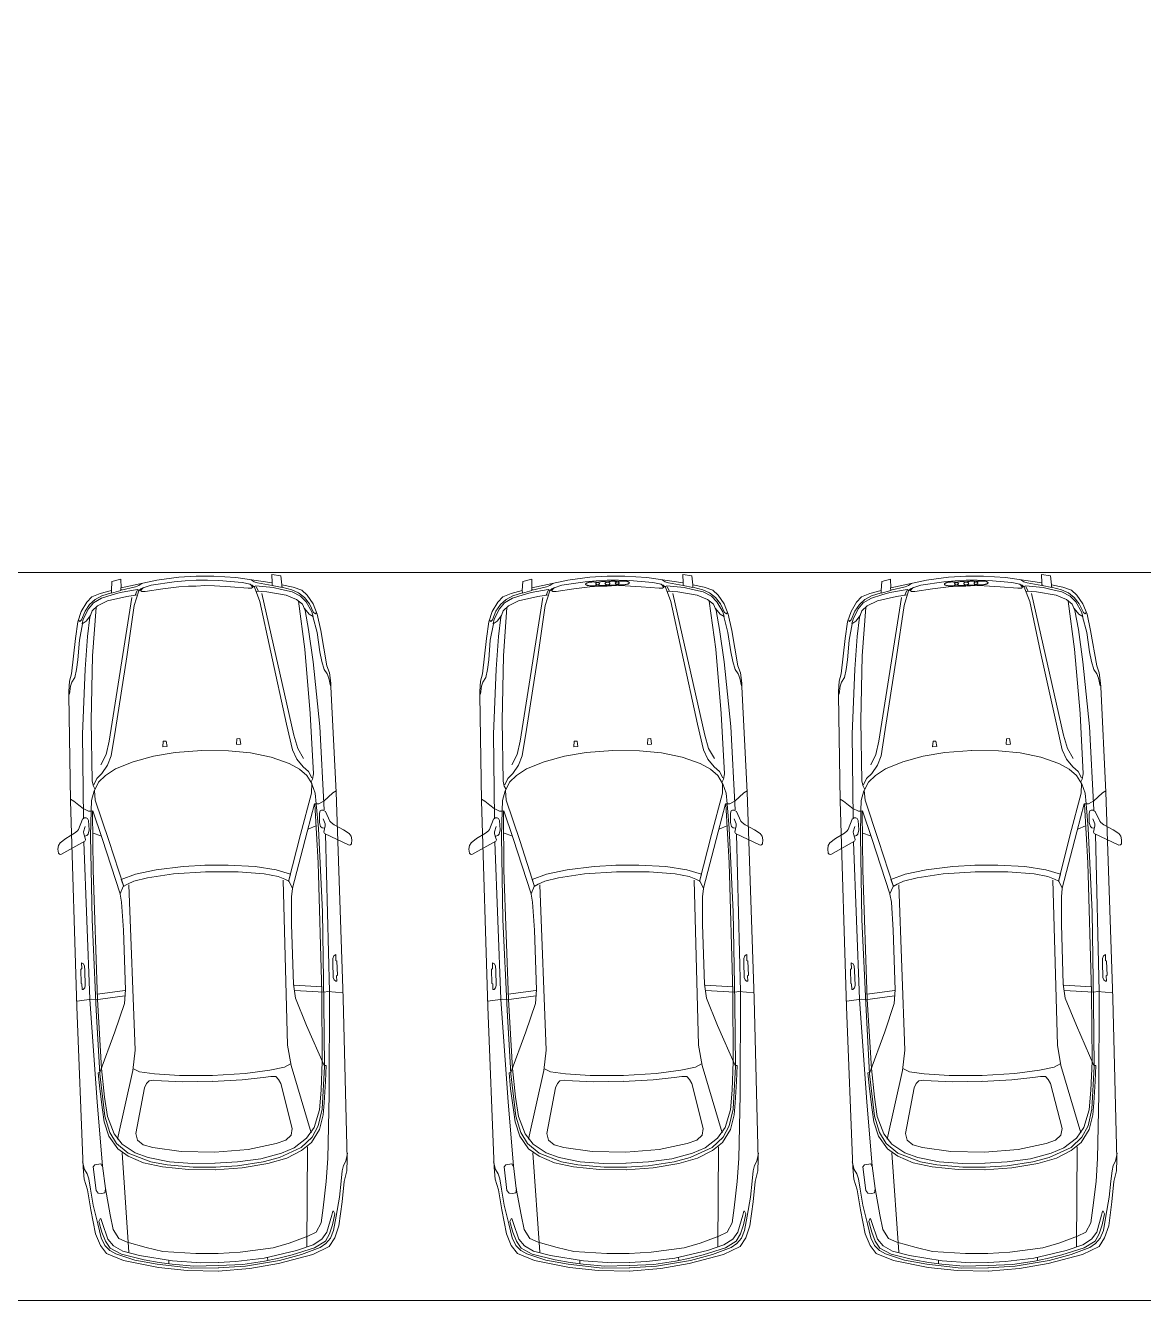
# Model space of a CAD drawing. Header units: metres. Extents: x 0 to 8495, y 0 to 3455.
# Drawn here: x 8274.35 to 8279.72, y 221.55 to 227.68 of the extents above; entities that cross this region are included whole.
import ezdxf

# ---------------------------------------------------------------- set-up
doc = ezdxf.new("R2010")
doc.units = ezdxf.units.M
doc.header["$MEASUREMENT"] = 0
doc.layers.get('0').update_dxf_attribs({"lineweight": 18})
doc.layers.add('furniture', color=30, linetype='Continuous', lineweight=20)

msp = doc.modelspace()

# ---------------------------------------------------------------- linework, layer by layer
at = {"color": 251, "lineweight": 0}
msp.add_line((8263.9055, 225.0513), (8325.3624, 225.0513), dxfattribs=at)
at = {"color": 251}
for p, q in [((8275.4572, 224.9828), (8275.4676, 224.9615)), ((8277.4327, 224.9828), (8277.4431, 224.9615)), ((8279.1573, 224.9828), (8279.1677, 224.9615)), ((8274.8845, 224.9644), (8274.8755, 224.9425)), ((8276.86, 224.9644), (8276.851, 224.9425)), ((8278.5845, 224.9644), (8278.5755, 224.9425)), ((8275.7433, 223.8333), (8275.7072, 223.8172)), ((8277.7188, 223.8333), (8277.6827, 223.8172)), ((8279.4434, 223.8333), (8279.4073, 223.8172)), ((8274.6728, 223.7988), (8274.7099, 223.7852)), ((8276.6483, 223.7988), (8276.6854, 223.7852)), ((8278.3729, 223.7988), (8278.4099, 223.7852)), ((8274.8253, 223.0409), (8274.6934, 223.0244)), ((8275.6399, 223.0671), (8275.7725, 223.0591)), ((8276.8008, 223.0409), (8276.6689, 223.0244)), ((8277.6153, 223.0671), (8277.748, 223.0591)), ((8278.5253, 223.0409), (8278.3935, 223.0244)), ((8279.3399, 223.0671), (8279.4725, 223.0591)), ((8275.7031, 222.29), (8275.7003, 221.8111)), ((8277.6786, 222.29), (8277.6758, 221.8111)), ((8279.4032, 222.29), (8279.4004, 221.8111)), ((8274.812, 222.2613), (8274.8456, 221.7836)), ((8276.7875, 222.2613), (8276.8211, 221.7836)), ((8278.5121, 222.2613), (8278.5456, 221.7836)), ((8275.0369, 221.7443), (8275.0374, 221.7281)), ((8275.5119, 221.7595), (8275.5124, 221.7434)), ((8277.0124, 221.7443), (8277.0129, 221.7281)), ((8277.4874, 221.7595), (8277.4879, 221.7434)), ((8278.737, 221.7443), (8278.7375, 221.7281)), ((8279.212, 221.7595), (8279.2125, 221.7434))]:
    msp.add_line(p, q, dxfattribs=at)
for points in [[(8275.1692, 225.034), (8275.0851, 225.0285), (8274.9799, 225.0149), (8274.8073, 224.9775), (8274.806, 225.0185), (8274.7637, 225.0086), (8274.7608, 224.9649), (8274.7075, 224.9504), (8274.667, 224.9337), (8274.6431, 224.909), (8274.6163, 224.8646), (8274.6, 224.8146), (8274.5881, 224.7339), (8274.5696, 224.5639), (8274.5597, 224.5286), (8274.5562, 224.4789), (8274.5567, 224.4619), (8274.5645, 223.9534), (8274.595, 222.9625), (8274.6252, 222.1906), (8274.6305, 222.1342), (8274.6463, 222.0833), (8274.6618, 221.9865), (8274.6849, 221.8722), (8274.708, 221.8163), (8274.7375, 221.7766), (8274.8199, 221.7439), (8274.9873, 221.7107), (8275.1257, 221.6957), (8275.2779, 221.6918)], [(8275.1686, 225.034), (8275.2529, 225.0339), (8275.3588, 225.0271), (8275.5334, 225.0009), (8275.532, 225.0418), (8275.575, 225.0347), (8275.5806, 224.9913), (8275.6348, 224.9802), (8275.6762, 224.9662), (8275.7017, 224.9431), (8275.7312, 224.9005), (8275.7507, 224.8515), (8275.7678, 224.7718), (8275.7971, 224.6034), (8275.8093, 224.5688), (8275.8161, 224.5194), (8275.8166, 224.5024), (8275.8415, 223.9945), (8275.8747, 223.0036), (8275.8941, 222.2314), (8275.8924, 222.1747), (8275.8799, 222.123), (8275.8707, 222.0254), (8275.855, 221.9098), (8275.8356, 221.8526), (8275.8086, 221.811), (8275.7285, 221.7731), (8275.5636, 221.7293), (8275.4264, 221.7054), (8275.2748, 221.6917)], [(8277.1447, 225.034), (8277.0606, 225.0285), (8276.9554, 225.0149), (8276.7828, 224.9775), (8276.7815, 225.0185), (8276.7392, 225.0086), (8276.7363, 224.9649), (8276.683, 224.9504), (8276.6425, 224.9337), (8276.6186, 224.909), (8276.5918, 224.8646), (8276.5755, 224.8146), (8276.5636, 224.7339), (8276.5451, 224.5639), (8276.5352, 224.5286), (8276.5316, 224.4789), (8276.5322, 224.4619), (8276.54, 223.9534), (8276.5705, 222.9625), (8276.6007, 222.1906), (8276.606, 222.1342), (8276.6218, 222.0833), (8276.6373, 221.9865), (8276.6604, 221.8722), (8276.6834, 221.8163), (8276.713, 221.7766), (8276.7954, 221.7439), (8276.9628, 221.7107), (8277.1012, 221.6957), (8277.2534, 221.6918)], [(8277.1441, 225.034), (8277.2284, 225.0339), (8277.3343, 225.0271), (8277.5089, 225.0009), (8277.5075, 225.0418), (8277.5504, 225.0347), (8277.5561, 224.9913), (8277.6103, 224.9802), (8277.6517, 224.9662), (8277.6772, 224.9431), (8277.7067, 224.9005), (8277.7262, 224.8515), (8277.7433, 224.7718), (8277.7726, 224.6034), (8277.7848, 224.5688), (8277.7915, 224.5194), (8277.7921, 224.5024), (8277.817, 223.9945), (8277.8502, 223.0036), (8277.8696, 222.2314), (8277.8679, 222.1747), (8277.8554, 222.123), (8277.8462, 222.0254), (8277.8305, 221.9098), (8277.8111, 221.8526), (8277.7841, 221.811), (8277.704, 221.7731), (8277.5391, 221.7293), (8277.4019, 221.7054), (8277.2503, 221.6917)], [(8278.8693, 225.034), (8278.7852, 225.0285), (8278.6799, 225.0149), (8278.5074, 224.9775), (8278.5061, 225.0185), (8278.4637, 225.0086), (8278.4609, 224.9649), (8278.4075, 224.9504), (8278.3671, 224.9337), (8278.3431, 224.909), (8278.3164, 224.8646), (8278.3001, 224.8146), (8278.2882, 224.7339), (8278.2697, 224.5639), (8278.2597, 224.5286), (8278.2562, 224.4789), (8278.2568, 224.4619), (8278.2646, 223.9534), (8278.2951, 222.9625), (8278.3252, 222.1906), (8278.3306, 222.1342), (8278.3464, 222.0833), (8278.3619, 221.9865), (8278.385, 221.8722), (8278.408, 221.8163), (8278.4376, 221.7766), (8278.52, 221.7439), (8278.6873, 221.7107), (8278.8258, 221.6957), (8278.978, 221.6918)], [(8278.8687, 225.034), (8278.953, 225.0339), (8279.0588, 225.0271), (8279.2334, 225.0009), (8279.2321, 225.0418), (8279.275, 225.0347), (8279.2807, 224.9913), (8279.3348, 224.9802), (8279.3763, 224.9662), (8279.4018, 224.9431), (8279.4313, 224.9005), (8279.4508, 224.8515), (8279.4679, 224.7718), (8279.4972, 224.6034), (8279.5094, 224.5688), (8279.5161, 224.5194), (8279.5167, 224.5024), (8279.5415, 223.9945), (8279.5747, 223.0036), (8279.5942, 222.2314), (8279.5925, 222.1747), (8279.58, 222.123), (8279.5708, 222.0254), (8279.555, 221.9098), (8279.5356, 221.8526), (8279.5087, 221.811), (8279.4285, 221.7731), (8279.2637, 221.7293), (8279.1265, 221.7054), (8278.9748, 221.6917)], [(8274.6051, 224.8212), (8274.609, 224.8161), (8274.617, 224.8238), (8274.6342, 224.8661), (8274.6563, 224.8982), (8274.6831, 224.9221), (8274.7146, 224.9388), (8274.7618, 224.9538), (8274.7607, 224.9649), (8274.7611, 224.9522), (8274.8069, 224.9656), (8274.8065, 224.9776), (8274.8077, 224.9657), (8274.8772, 224.9821), (8274.8926, 224.9885), (8274.9072, 224.9987)], [(8274.8934, 224.9654), (8274.8858, 224.9697), (8274.8028, 224.9551), (8274.7644, 224.9441), (8274.7142, 224.9284), (8274.6747, 224.9055), (8274.6503, 224.8771), (8274.6258, 224.8271), (8274.6206, 224.8038), (8274.6395, 224.8171), (8274.6602, 224.8454)], [(8274.9161, 224.9788), (8274.9028, 224.9732), (8274.8927, 224.9632), (8274.8711, 224.8924), (8274.8351, 224.6459), (8274.781, 224.2964), (8274.7605, 224.1702), (8274.743, 224.1253), (8274.7156, 224.0853), (8274.691, 224.0615), (8274.6764, 224.0307)], [(8275.1691, 225.0138), (8275.1162, 225.0106), (8275.0627, 225.0059), (8274.9515, 224.9897), (8274.9131, 224.978), (8274.9009, 224.9642), (8274.907, 224.9592), (8274.9234, 224.9597), (8275.0087, 224.9721), (8275.0851, 224.982), (8275.132, 224.9858), (8275.1685, 224.9862)], [(8275.1701, 225.0139), (8275.223, 225.0141), (8275.2767, 225.0128), (8275.3888, 225.0037), (8275.4278, 224.9946), (8275.4409, 224.9815), (8275.4351, 224.9761), (8275.4187, 224.9756), (8275.3328, 224.9825), (8275.2559, 224.9875), (8275.2089, 224.9883), (8275.1724, 224.9863)], [(8275.4248, 224.9952), (8275.4384, 224.9904), (8275.4491, 224.9811), (8275.4752, 224.9118), (8275.527, 224.6682), (8275.6034, 224.3228), (8275.632, 224.1982), (8275.6523, 224.1546), (8275.6822, 224.1164), (8275.7083, 224.0942), (8275.7249, 224.0644)], [(8275.7452, 224.8579), (8275.7417, 224.8525), (8275.7332, 224.8597), (8275.7133, 224.9008), (8275.6892, 224.9314), (8275.6609, 224.9536), (8275.6284, 224.9682), (8275.5803, 224.9801), (8275.5807, 224.9913), (8275.5811, 224.9786), (8275.5345, 224.989), (8275.5342, 225.001), (8275.5338, 224.989), (8275.4634, 225.0009), (8275.4475, 225.0064), (8275.4323, 225.0156)], [(8275.4483, 224.9833), (8275.4556, 224.988), (8275.5394, 224.9787), (8275.5784, 224.9703), (8275.6295, 224.9578), (8275.6704, 224.9375), (8275.6966, 224.9107), (8275.7242, 224.8624), (8275.7309, 224.8395), (8275.7111, 224.8515), (8275.6886, 224.8784)], [(8276.5806, 224.8212), (8276.5845, 224.8161), (8276.5925, 224.8238), (8276.6097, 224.8661), (8276.6318, 224.8982), (8276.6586, 224.9221), (8276.6901, 224.9388), (8276.7373, 224.9538), (8276.7362, 224.9649), (8276.7366, 224.9522), (8276.7824, 224.9656), (8276.782, 224.9776), (8276.7832, 224.9657), (8276.8527, 224.9821), (8276.8681, 224.9885), (8276.8827, 224.9987)], [(8276.8689, 224.9654), (8276.8613, 224.9697), (8276.7783, 224.9551), (8276.7399, 224.9441), (8276.6897, 224.9284), (8276.6502, 224.9055), (8276.6258, 224.8771), (8276.6013, 224.8271), (8276.5961, 224.8038), (8276.615, 224.8171), (8276.6357, 224.8454)], [(8276.8915, 224.9788), (8276.8783, 224.9732), (8276.8682, 224.9632), (8276.8466, 224.8924), (8276.8106, 224.6459), (8276.7565, 224.2964), (8276.736, 224.1702), (8276.7185, 224.1253), (8276.6911, 224.0853), (8276.6665, 224.0615), (8276.6519, 224.0307)], [(8277.1446, 225.0138), (8277.0917, 225.0106), (8277.0382, 225.0059), (8276.927, 224.9897), (8276.8886, 224.978), (8276.8764, 224.9642), (8276.8825, 224.9592), (8276.8989, 224.9597), (8276.9842, 224.9721), (8277.0606, 224.982), (8277.1075, 224.9858), (8277.144, 224.9862)], [(8277.1455, 225.0139), (8277.1985, 225.0141), (8277.2522, 225.0128), (8277.3642, 225.0037), (8277.4033, 224.9946), (8277.4164, 224.9815), (8277.4106, 224.9761), (8277.3942, 224.9756), (8277.3083, 224.9825), (8277.2314, 224.9875), (8277.1844, 224.9883), (8277.1479, 224.9863)], [(8277.4003, 224.9952), (8277.4139, 224.9904), (8277.4246, 224.9811), (8277.4507, 224.9118), (8277.5025, 224.6682), (8277.5789, 224.3228), (8277.6075, 224.1982), (8277.6278, 224.1546), (8277.6577, 224.1164), (8277.6838, 224.0942), (8277.7003, 224.0644)], [(8277.7207, 224.8579), (8277.7171, 224.8525), (8277.7087, 224.8597), (8277.6888, 224.9008), (8277.6647, 224.9314), (8277.6364, 224.9536), (8277.6039, 224.9682), (8277.5558, 224.9801), (8277.5562, 224.9913), (8277.5566, 224.9786), (8277.51, 224.989), (8277.5097, 225.001), (8277.5093, 224.989), (8277.4389, 225.0009), (8277.423, 225.0064), (8277.4078, 225.0156)], [(8277.4238, 224.9833), (8277.4311, 224.988), (8277.5148, 224.9787), (8277.5539, 224.9703), (8277.605, 224.9578), (8277.6459, 224.9375), (8277.6721, 224.9107), (8277.6997, 224.8624), (8277.7064, 224.8395), (8277.6866, 224.8515), (8277.6641, 224.8784)], [(8278.3052, 224.8212), (8278.3091, 224.8161), (8278.317, 224.8238), (8278.3343, 224.8661), (8278.3564, 224.8982), (8278.3832, 224.9221), (8278.4147, 224.9388), (8278.4619, 224.9538), (8278.4608, 224.9649), (8278.4612, 224.9522), (8278.507, 224.9656), (8278.5066, 224.9776), (8278.5077, 224.9657), (8278.5773, 224.9821), (8278.5927, 224.9885), (8278.6073, 224.9987)], [(8278.5934, 224.9654), (8278.5859, 224.9697), (8278.5028, 224.9551), (8278.4644, 224.9441), (8278.4143, 224.9284), (8278.3748, 224.9055), (8278.3503, 224.8771), (8278.3259, 224.8271), (8278.3206, 224.8038), (8278.3396, 224.8171), (8278.3603, 224.8454)], [(8278.6161, 224.9788), (8278.6029, 224.9732), (8278.5928, 224.9632), (8278.5712, 224.8924), (8278.5351, 224.6459), (8278.4811, 224.2964), (8278.4605, 224.1702), (8278.4431, 224.1253), (8278.4157, 224.0853), (8278.391, 224.0615), (8278.3765, 224.0307)], [(8278.8691, 225.0138), (8278.8163, 225.0106), (8278.7628, 225.0059), (8278.6515, 224.9897), (8278.6132, 224.978), (8278.6009, 224.9642), (8278.6071, 224.9592), (8278.6234, 224.9597), (8278.7087, 224.9721), (8278.7852, 224.982), (8278.832, 224.9858), (8278.8685, 224.9862)], [(8278.8701, 225.0139), (8278.923, 225.0141), (8278.9767, 225.0128), (8279.0888, 225.0037), (8279.1279, 224.9946), (8279.141, 224.9815), (8279.1352, 224.9761), (8279.1188, 224.9756), (8279.0328, 224.9825), (8278.9559, 224.9875), (8278.9089, 224.9883), (8278.8725, 224.9863)], [(8279.1249, 224.9952), (8279.1384, 224.9904), (8279.1492, 224.9811), (8279.1752, 224.9118), (8279.227, 224.6682), (8279.3035, 224.3228), (8279.3321, 224.1982), (8279.3523, 224.1546), (8279.3823, 224.1164), (8279.4084, 224.0942), (8279.4249, 224.0644)], [(8279.4453, 224.8579), (8279.4417, 224.8525), (8279.4333, 224.8597), (8279.4133, 224.9008), (8279.3892, 224.9314), (8279.361, 224.9536), (8279.3284, 224.9682), (8279.2804, 224.9801), (8279.2807, 224.9913), (8279.2812, 224.9786), (8279.2346, 224.989), (8279.2342, 225.001), (8279.2339, 224.989), (8279.1634, 225.0009), (8279.1476, 225.0064), (8279.1324, 225.0156)], [(8279.1483, 224.9833), (8279.1556, 224.988), (8279.2394, 224.9787), (8279.2784, 224.9703), (8279.3295, 224.9578), (8279.3704, 224.9375), (8279.3966, 224.9107), (8279.4243, 224.8624), (8279.431, 224.8395), (8279.4112, 224.8515), (8279.3887, 224.8784)], [(8274.6273, 223.8725), (8274.6226, 224.2741), (8274.6349, 224.5865), (8274.6462, 224.7438), (8274.6575, 224.836), (8274.6685, 224.8665), (8274.6946, 224.8904), (8274.743, 224.9151), (8274.8354, 224.936), (8274.8859, 224.9436)], [(8274.711, 224.1262), (8274.7357, 224.1762), (8274.75, 224.2406), (8274.8595, 224.9307)], [(8275.784, 223.9097), (8275.763, 224.3107), (8275.7305, 224.6217), (8275.7092, 224.778), (8275.692, 224.8692), (8275.679, 224.899), (8275.6515, 224.9212), (8275.6016, 224.9427), (8275.508, 224.9576), (8275.4572, 224.9619)], [(8275.6841, 224.1574), (8275.6564, 224.2058), (8275.6379, 224.2692), (8275.4843, 224.9508)], [(8275.6596, 224.9135), (8275.6912, 224.6827), (8275.7172, 224.3739), (8275.7319, 224.0828), (8275.7275, 224.0583), (8275.7214, 224.0444)], [(8276.6028, 223.8725), (8276.598, 224.2741), (8276.6104, 224.5865), (8276.6217, 224.7438), (8276.633, 224.836), (8276.644, 224.8665), (8276.6701, 224.8904), (8276.7185, 224.9151), (8276.8109, 224.936), (8276.8614, 224.9436)], [(8276.6865, 224.1262), (8276.7112, 224.1762), (8276.7255, 224.2406), (8276.835, 224.9307)], [(8277.7595, 223.9097), (8277.7384, 224.3107), (8277.706, 224.6217), (8277.6847, 224.778), (8277.6675, 224.8692), (8277.6545, 224.899), (8277.627, 224.9212), (8277.5771, 224.9427), (8277.4835, 224.9576), (8277.4327, 224.9619)], [(8277.6596, 224.1574), (8277.6319, 224.2058), (8277.6134, 224.2692), (8277.4598, 224.9508)], [(8277.6351, 224.9135), (8277.6667, 224.6827), (8277.6927, 224.3739), (8277.7074, 224.0828), (8277.703, 224.0583), (8277.6968, 224.0444)], [(8278.3274, 223.8725), (8278.3226, 224.2741), (8278.335, 224.5865), (8278.3462, 224.7438), (8278.3576, 224.836), (8278.3686, 224.8665), (8278.3946, 224.8904), (8278.443, 224.9151), (8278.5355, 224.936), (8278.5859, 224.9436)], [(8278.4111, 224.1262), (8278.4357, 224.1762), (8278.4501, 224.2406), (8278.5596, 224.9307)], [(8279.4841, 223.9097), (8279.463, 224.3107), (8279.4306, 224.6217), (8279.4093, 224.778), (8279.3921, 224.8692), (8279.3791, 224.899), (8279.3516, 224.9212), (8279.3017, 224.9427), (8279.2081, 224.9576), (8279.1572, 224.9619)], [(8279.3842, 224.1574), (8279.3564, 224.2058), (8279.338, 224.2692), (8279.1843, 224.9508)], [(8279.3597, 224.9135), (8279.3912, 224.6827), (8279.4172, 224.3739), (8279.432, 224.0828), (8279.4275, 224.0583), (8279.4214, 224.0444)], [(8274.687, 224.8823), (8274.6703, 224.6499), (8274.6642, 224.34), (8274.6682, 224.0486), (8274.6742, 224.0245), (8274.6812, 224.0109)], [(8276.6624, 224.8823), (8276.6458, 224.6499), (8276.6397, 224.34), (8276.6436, 224.0486), (8276.6497, 224.0245), (8276.6567, 224.0109)], [(8278.387, 224.8823), (8278.3704, 224.6499), (8278.3643, 224.34), (8278.3682, 224.0486), (8278.3742, 224.0245), (8278.3812, 224.0109)], [(8274.6219, 224.8043), (8274.607, 224.7267), (8274.5999, 224.6319), (8274.5935, 224.585), (8274.5846, 224.547), (8274.5707, 224.524), (8274.564, 224.5041), (8274.559, 224.4668)], [(8275.7295, 224.8399), (8275.7494, 224.7634), (8275.7626, 224.6693), (8275.772, 224.6229), (8275.7833, 224.5855), (8275.7986, 224.5635), (8275.8066, 224.544), (8275.814, 224.5071)], [(8276.5974, 224.8043), (8276.5824, 224.7267), (8276.5754, 224.6319), (8276.569, 224.585), (8276.5601, 224.547), (8276.5462, 224.524), (8276.5395, 224.5041), (8276.5345, 224.4668)], [(8277.705, 224.8399), (8277.7249, 224.7634), (8277.7381, 224.6693), (8277.7475, 224.6229), (8277.7588, 224.5855), (8277.7741, 224.5635), (8277.7821, 224.544), (8277.7895, 224.5071)], [(8278.322, 224.8043), (8278.307, 224.7267), (8278.2999, 224.6319), (8278.2936, 224.585), (8278.2847, 224.547), (8278.2708, 224.524), (8278.2641, 224.5041), (8278.2591, 224.4668)], [(8279.4296, 224.8399), (8279.4495, 224.7634), (8279.4627, 224.6693), (8279.472, 224.6229), (8279.4834, 224.5855), (8279.4987, 224.5635), (8279.5066, 224.544), (8279.514, 224.5071)], [(8275.0284, 224.2146), (8275.0245, 224.2407), (8275.0105, 224.2408), (8275.0077, 224.2133), (8275.0278, 224.214)], [(8275.3618, 224.2253), (8275.364, 224.2516), (8275.3779, 224.2527), (8275.3825, 224.2254), (8275.3624, 224.2247)], [(8277.0039, 224.2146), (8277, 224.2407), (8276.986, 224.2408), (8276.9832, 224.2133), (8277.0033, 224.214)], [(8277.3373, 224.2253), (8277.3395, 224.2516), (8277.3534, 224.2527), (8277.358, 224.2254), (8277.3379, 224.2247)], [(8278.7285, 224.2146), (8278.7246, 224.2407), (8278.7106, 224.2408), (8278.7078, 224.2133), (8278.7279, 224.214)], [(8279.0618, 224.2253), (8279.064, 224.2516), (8279.078, 224.2527), (8279.0825, 224.2254), (8279.0625, 224.2247)], [(8275.1965, 224.195), (8275.0677, 224.1854), (8274.9635, 224.1686), (8274.8651, 224.1417), (8274.7815, 224.1067), (8274.7332, 224.0753), (8274.6995, 224.0431), (8274.6792, 224.003), (8274.6837, 223.9566), (8274.7484, 223.7622), (8274.82, 223.541), (8274.8083, 223.5755), (8274.8769, 223.6009), (8274.9768, 223.6218), (8275.1058, 223.6379), (8275.2164, 223.644)], [(8275.1952, 224.195), (8275.3244, 224.1937), (8275.4295, 224.1836), (8275.5294, 224.1631), (8275.6151, 224.1335), (8275.6653, 224.1053), (8275.701, 224.0753), (8275.7238, 224.0366), (8275.7223, 223.99), (8275.6702, 223.7918), (8275.613, 223.5665), (8275.6224, 223.6016), (8275.5523, 223.6226), (8275.4513, 223.6371), (8275.3216, 223.6448), (8275.2108, 223.6438)], [(8277.172, 224.195), (8277.0432, 224.1854), (8276.939, 224.1686), (8276.8406, 224.1417), (8276.757, 224.1067), (8276.7087, 224.0753), (8276.675, 224.0431), (8276.6547, 224.003), (8276.6592, 223.9566), (8276.7239, 223.7622), (8276.7955, 223.541), (8276.7838, 223.5755), (8276.8524, 223.6009), (8276.9523, 223.6218), (8277.0813, 223.6379), (8277.1919, 223.644)], [(8277.1707, 224.195), (8277.2999, 224.1937), (8277.405, 224.1836), (8277.5049, 224.1631), (8277.5905, 224.1335), (8277.6408, 224.1053), (8277.6765, 224.0753), (8277.6993, 224.0366), (8277.6978, 223.99), (8277.6457, 223.7918), (8277.5885, 223.5665), (8277.5979, 223.6016), (8277.5278, 223.6226), (8277.4268, 223.6371), (8277.297, 223.6448), (8277.1863, 223.6438)], [(8278.8966, 224.195), (8278.7678, 224.1854), (8278.6635, 224.1686), (8278.5651, 224.1417), (8278.4816, 224.1067), (8278.4333, 224.0753), (8278.3996, 224.0431), (8278.3793, 224.003), (8278.3837, 223.9566), (8278.4485, 223.7622), (8278.52, 223.541), (8278.5084, 223.5755), (8278.577, 223.6009), (8278.6769, 223.6218), (8278.8059, 223.6379), (8278.9164, 223.644)], [(8278.8953, 224.195), (8279.0245, 224.1937), (8279.1296, 224.1836), (8279.2295, 224.1631), (8279.3151, 224.1335), (8279.3654, 224.1053), (8279.401, 224.0753), (8279.4239, 224.0366), (8279.4224, 223.99), (8279.3703, 223.7918), (8279.3131, 223.5665), (8279.3225, 223.6016), (8279.2524, 223.6226), (8279.1514, 223.6371), (8279.0216, 223.6448), (8278.9109, 223.6438)], [(8274.678, 224.0019), (8274.665, 223.9556), (8274.6632, 223.9051), (8274.6612, 223.785), (8274.6678, 223.3836), (8274.6884, 222.9465), (8274.705, 222.6417), (8274.7298, 222.4379), (8274.7532, 222.3596), (8274.7859, 222.3064), (8274.8416, 222.2602), (8274.9499, 222.2184), (8275.0283, 222.2029), (8275.1539, 222.1919), (8275.2626, 222.1924)], [(8275.2135, 223.6124), (8275.3703, 223.6123), (8275.4959, 223.6018), (8275.5628, 223.5895), (8275.5947, 223.5777), (8275.6146, 223.5673), (8275.6319, 223.5329), (8275.7016, 223.8045), (8275.7375, 223.9391), (8275.7461, 223.9393), (8275.7577, 223.9391), (8275.7834, 223.9539), (8275.8025, 223.9707), (8275.8256, 223.9918), (8275.8415, 224.0021)], [(8275.7251, 224.0355), (8275.741, 223.9902), (8275.7461, 223.9399), (8275.7558, 223.8202), (8275.775, 223.4192), (8275.7825, 222.9817), (8275.7855, 222.6764), (8275.7738, 222.4714), (8275.7555, 222.3918), (8275.7263, 222.3367), (8275.6737, 222.287), (8275.5683, 222.2383), (8275.491, 222.2178), (8275.3664, 222.1988), (8275.2579, 222.1923)], [(8276.6535, 224.0019), (8276.6405, 223.9556), (8276.6387, 223.9051), (8276.6367, 223.785), (8276.6433, 223.3836), (8276.6639, 222.9465), (8276.6805, 222.6417), (8276.7053, 222.4379), (8276.7287, 222.3596), (8276.7614, 222.3064), (8276.8171, 222.2602), (8276.9254, 222.2184), (8277.0038, 222.2029), (8277.1294, 222.1919), (8277.2381, 222.1924)], [(8277.189, 223.6124), (8277.3458, 223.6123), (8277.4714, 223.6018), (8277.5383, 223.5895), (8277.5702, 223.5777), (8277.5901, 223.5673), (8277.6074, 223.5329), (8277.6771, 223.8045), (8277.7129, 223.9391), (8277.7216, 223.9393), (8277.7332, 223.9391), (8277.7588, 223.9539), (8277.778, 223.9707), (8277.8011, 223.9918), (8277.817, 224.0021)], [(8277.7006, 224.0355), (8277.7165, 223.9902), (8277.7216, 223.9399), (8277.7313, 223.8202), (8277.7505, 223.4192), (8277.758, 222.9817), (8277.761, 222.6764), (8277.7493, 222.4714), (8277.731, 222.3918), (8277.7018, 222.3367), (8277.6492, 222.287), (8277.5438, 222.2383), (8277.4665, 222.2178), (8277.3419, 222.1988), (8277.2334, 222.1923)], [(8278.3781, 224.0019), (8278.3651, 223.9556), (8278.3632, 223.9051), (8278.3613, 223.785), (8278.3678, 223.3836), (8278.3885, 222.9465), (8278.4051, 222.6417), (8278.4299, 222.4379), (8278.4533, 222.3596), (8278.486, 222.3064), (8278.5417, 222.2602), (8278.65, 222.2184), (8278.7284, 222.2029), (8278.854, 222.1919), (8278.9626, 222.1924)], [(8278.9136, 223.6124), (8279.0704, 223.6123), (8279.196, 223.6018), (8279.2628, 223.5895), (8279.2947, 223.5777), (8279.3147, 223.5673), (8279.332, 223.5329), (8279.4016, 223.8045), (8279.4375, 223.9391), (8279.4462, 223.9393), (8279.4578, 223.9391), (8279.4834, 223.9539), (8279.5026, 223.9707), (8279.5257, 223.9918), (8279.5416, 224.0021)], [(8279.4251, 224.0355), (8279.4411, 223.9902), (8279.4462, 223.9399), (8279.4558, 223.8202), (8279.4751, 223.4192), (8279.4826, 222.9817), (8279.4855, 222.6764), (8279.4739, 222.4714), (8279.4555, 222.3918), (8279.4264, 222.3367), (8279.3738, 222.287), (8279.2684, 222.2383), (8279.1911, 222.2178), (8279.0665, 222.1988), (8278.958, 222.1923)], [(8275.2157, 223.6124), (8275.0592, 223.6023), (8274.9346, 223.5838), (8274.8686, 223.5672), (8274.8376, 223.5534), (8274.8183, 223.5417), (8274.8033, 223.5063), (8274.7163, 223.7729), (8274.6719, 223.9048), (8274.6632, 223.9045), (8274.6516, 223.9036), (8274.6251, 223.9166), (8274.6049, 223.9322), (8274.5805, 223.9517), (8274.564, 223.9611)], [(8275.2588, 222.211), (8275.3675, 222.2175), (8275.4789, 222.232), (8275.5791, 222.259), (8275.6396, 222.2857), (8275.6995, 222.3312), (8275.7355, 222.3829), (8275.7615, 222.4679), (8275.7693, 222.5623), (8275.7748, 222.7002), (8275.773, 223.0335), (8275.755, 223.6553), (8275.739, 223.9371)], [(8277.1912, 223.6124), (8277.0347, 223.6023), (8276.9101, 223.5838), (8276.8441, 223.5672), (8276.8131, 223.5534), (8276.7938, 223.5417), (8276.7788, 223.5063), (8276.6918, 223.7729), (8276.6474, 223.9048), (8276.6387, 223.9045), (8276.6271, 223.9036), (8276.6006, 223.9166), (8276.5804, 223.9322), (8276.556, 223.9517), (8276.5395, 223.9611)], [(8277.2343, 222.211), (8277.343, 222.2175), (8277.4544, 222.232), (8277.5546, 222.259), (8277.6151, 222.2857), (8277.675, 222.3312), (8277.711, 222.3829), (8277.737, 222.4679), (8277.7448, 222.5623), (8277.7503, 222.7002), (8277.7485, 223.0335), (8277.7305, 223.6553), (8277.7145, 223.9371)], [(8278.9157, 223.6124), (8278.7593, 223.6023), (8278.6346, 223.5838), (8278.5687, 223.5672), (8278.5376, 223.5534), (8278.5184, 223.5417), (8278.5033, 223.5063), (8278.4164, 223.7729), (8278.3719, 223.9048), (8278.3632, 223.9045), (8278.3517, 223.9036), (8278.3252, 223.9166), (8278.305, 223.9322), (8278.2806, 223.9517), (8278.264, 223.9611)], [(8278.9589, 222.211), (8279.0676, 222.2175), (8279.179, 222.232), (8279.2791, 222.259), (8279.3397, 222.2857), (8279.3996, 222.3312), (8279.4355, 222.3829), (8279.4615, 222.4679), (8279.4694, 222.5623), (8279.4749, 222.7002), (8279.4731, 223.0335), (8279.455, 223.6553), (8279.4391, 223.9371)], [(8274.6349, 223.8297), (8274.6271, 223.8051), (8274.6277, 223.7953), (8274.6342, 223.7734), (8274.6366, 223.7655), (8274.6334, 223.7596), (8274.5185, 223.696), (8274.5114, 223.6976), (8274.5063, 223.7014), (8274.5042, 223.721), (8274.5064, 223.7389), (8274.5152, 223.7512), (8274.5412, 223.772), (8274.5843, 223.7979), (8274.5984, 223.8094), (8274.6031, 223.8163), (8274.6217, 223.8652), (8274.6317, 223.8713), (8274.64, 223.8716), (8274.6465, 223.8694), (8274.6511, 223.8588), (8274.6538, 223.8134), (8274.6495, 223.7936), (8274.6424, 223.7872), (8274.6329, 223.7844)], [(8275.2605, 222.2111), (8275.1516, 222.2106), (8275.0395, 222.2179), (8274.9378, 222.2384), (8274.8757, 222.2611), (8274.813, 222.3027), (8274.7738, 222.352), (8274.7424, 222.4352), (8274.7285, 222.5288), (8274.7142, 222.6661), (8274.6946, 222.9988), (8274.6726, 223.6205), (8274.6705, 223.9028)], [(8275.7792, 223.8664), (8275.7886, 223.8425), (8275.7886, 223.8326), (8275.7835, 223.8104), (8275.7816, 223.8023), (8275.7851, 223.7966), (8275.9039, 223.7405), (8275.9109, 223.7426), (8275.9157, 223.7467), (8275.9166, 223.7664), (8275.9133, 223.7841), (8275.9037, 223.7958), (8275.8764, 223.8149), (8275.8317, 223.838), (8275.8169, 223.8486), (8275.8118, 223.8552), (8275.79, 223.9027), (8275.7797, 223.9082), (8275.7714, 223.908), (8275.7651, 223.9053), (8275.7611, 223.8944), (8275.7613, 223.849), (8275.7669, 223.8295), (8275.7744, 223.8236), (8275.784, 223.8214)], [(8276.6104, 223.8297), (8276.6026, 223.8051), (8276.6032, 223.7953), (8276.6097, 223.7734), (8276.6121, 223.7655), (8276.6089, 223.7596), (8276.494, 223.696), (8276.4869, 223.6976), (8276.4818, 223.7014), (8276.4797, 223.721), (8276.4818, 223.7389), (8276.4907, 223.7512), (8276.5167, 223.772), (8276.5598, 223.7979), (8276.5739, 223.8094), (8276.5785, 223.8163), (8276.5972, 223.8652), (8276.6072, 223.8713), (8276.6155, 223.8716), (8276.622, 223.8694), (8276.6266, 223.8588), (8276.6293, 223.8134), (8276.625, 223.7936), (8276.6179, 223.7872), (8276.6084, 223.7844)], [(8277.236, 222.2111), (8277.1271, 222.2106), (8277.015, 222.2179), (8276.9133, 222.2384), (8276.8512, 222.2611), (8276.7885, 222.3027), (8276.7493, 222.352), (8276.7179, 222.4352), (8276.704, 222.5288), (8276.6897, 222.6661), (8276.6701, 222.9988), (8276.6481, 223.6205), (8276.646, 223.9028)], [(8277.7547, 223.8664), (8277.7641, 223.8425), (8277.7641, 223.8326), (8277.759, 223.8104), (8277.7571, 223.8023), (8277.7606, 223.7966), (8277.8794, 223.7405), (8277.8864, 223.7426), (8277.8912, 223.7467), (8277.8921, 223.7664), (8277.8888, 223.7841), (8277.8792, 223.7958), (8277.8519, 223.8149), (8277.8072, 223.838), (8277.7924, 223.8486), (8277.7873, 223.8552), (8277.7655, 223.9027), (8277.7552, 223.9082), (8277.7469, 223.908), (8277.7406, 223.9053), (8277.7366, 223.8944), (8277.7368, 223.849), (8277.7424, 223.8295), (8277.7499, 223.8236), (8277.7595, 223.8214)], [(8278.3349, 223.8297), (8278.3271, 223.8051), (8278.3277, 223.7953), (8278.3343, 223.7734), (8278.3367, 223.7655), (8278.3335, 223.7596), (8278.2185, 223.696), (8278.2114, 223.6976), (8278.2064, 223.7014), (8278.2042, 223.721), (8278.2064, 223.7389), (8278.2152, 223.7512), (8278.2413, 223.772), (8278.2844, 223.7979), (8278.2984, 223.8094), (8278.3031, 223.8163), (8278.3218, 223.8652), (8278.3317, 223.8713), (8278.34, 223.8716), (8278.3466, 223.8694), (8278.3512, 223.8588), (8278.3539, 223.8134), (8278.3496, 223.7936), (8278.3424, 223.7872), (8278.333, 223.7844)], [(8278.9606, 222.2111), (8278.8517, 222.2106), (8278.7396, 222.2179), (8278.6379, 222.2384), (8278.5758, 222.2611), (8278.5131, 222.3027), (8278.4738, 222.352), (8278.4425, 222.4352), (8278.4286, 222.5288), (8278.4142, 222.6661), (8278.3946, 222.9988), (8278.3727, 223.6205), (8278.3705, 223.9028)], [(8279.4793, 223.8664), (8279.4886, 223.8425), (8279.4886, 223.8326), (8279.4835, 223.8104), (8279.4816, 223.8023), (8279.4852, 223.7966), (8279.604, 223.7405), (8279.611, 223.7426), (8279.6158, 223.7467), (8279.6167, 223.7664), (8279.6133, 223.7841), (8279.6038, 223.7958), (8279.5764, 223.8149), (8279.5318, 223.838), (8279.517, 223.8486), (8279.5119, 223.8552), (8279.4901, 223.9027), (8279.4798, 223.9082), (8279.4715, 223.908), (8279.4651, 223.9053), (8279.4612, 223.8944), (8279.4614, 223.849), (8279.4669, 223.8295), (8279.4745, 223.8236), (8279.4841, 223.8214)], [(8275.2733, 221.7772), (8275.1673, 221.7773), (8275.0079, 221.7871), (8274.9289, 221.8054), (8274.837, 221.8324), (8274.7961, 221.8495), (8274.7694, 221.8925), (8274.7556, 221.9635), (8274.7319, 222.0896), (8274.718, 222.1987), (8274.6921, 222.5049), (8274.6577, 222.9997), (8274.628, 223.7559)], [(8275.2739, 221.7772), (8275.3797, 221.7841), (8275.5381, 221.8042), (8275.6158, 221.8274), (8275.7058, 221.8603), (8275.7455, 221.88), (8275.7694, 221.9246), (8275.7786, 221.9964), (8275.7941, 222.1238), (8275.801, 222.2335), (8275.8072, 222.5408), (8275.8097, 223.0367), (8275.7908, 223.7932)], [(8277.2488, 221.7772), (8277.1427, 221.7773), (8276.9834, 221.7871), (8276.9044, 221.8054), (8276.8125, 221.8324), (8276.7716, 221.8495), (8276.7449, 221.8925), (8276.7311, 221.9635), (8276.7074, 222.0896), (8276.6935, 222.1987), (8276.6676, 222.5049), (8276.6332, 222.9997), (8276.6034, 223.7559)], [(8277.2494, 221.7772), (8277.3552, 221.7841), (8277.5136, 221.8042), (8277.5913, 221.8274), (8277.6812, 221.8603), (8277.721, 221.88), (8277.7449, 221.9246), (8277.7541, 221.9964), (8277.7696, 222.1238), (8277.7764, 222.2335), (8277.7827, 222.5408), (8277.7852, 223.0367), (8277.7663, 223.7932)], [(8278.9734, 221.7772), (8278.8673, 221.7773), (8278.708, 221.7871), (8278.629, 221.8054), (8278.5371, 221.8324), (8278.4962, 221.8495), (8278.4694, 221.8925), (8278.4556, 221.9635), (8278.432, 222.0896), (8278.4181, 222.1987), (8278.3921, 222.5049), (8278.3578, 222.9997), (8278.328, 223.7559)], [(8278.974, 221.7772), (8279.0798, 221.7841), (8279.2382, 221.8042), (8279.3158, 221.8274), (8279.4058, 221.8603), (8279.4455, 221.88), (8279.4695, 221.9246), (8279.4787, 221.9964), (8279.4942, 222.1238), (8279.501, 222.2335), (8279.5073, 222.5408), (8279.5098, 223.0367), (8279.4909, 223.7932)], [(8275.5871, 223.5729), (8275.6081, 222.7783), (8275.6257, 222.6815), (8275.721, 222.3572)], [(8277.5626, 223.5729), (8277.5836, 222.7783), (8277.6011, 222.6815), (8277.6965, 222.3572)], [(8279.2872, 223.5729), (8279.3082, 222.7783), (8279.3257, 222.6815), (8279.421, 222.3572)], [(8275.2615, 222.1797), (8275.131, 222.1815), (8275.0061, 222.1939), (8274.9148, 222.2135), (8274.8411, 222.2449), (8274.7912, 222.2808), (8274.7488, 222.3417), (8274.7263, 222.4096), (8274.7177, 222.4678), (8274.7047, 222.5686), (8274.697, 222.6457), (8274.706, 222.6467), (8274.7781, 222.8437), (8274.8234, 222.9791), (8274.8282, 223.0455), (8274.819, 223.3324), (8274.8103, 223.4659), (8274.8036, 223.5053)], [(8274.8454, 223.5491), (8274.8755, 222.7548), (8274.8642, 222.657), (8274.7899, 222.3272)], [(8275.2599, 222.1796), (8275.39, 222.1898), (8275.5137, 222.2103), (8275.6036, 222.2356), (8275.6752, 222.2717), (8275.7227, 222.3107), (8275.7611, 222.3742), (8275.7791, 222.4434), (8275.784, 222.5021), (8275.7905, 222.6035), (8275.7932, 222.6809), (8275.7842, 222.6814), (8275.6996, 222.8733), (8275.6456, 223.0055), (8275.6366, 223.0715), (8275.6274, 223.3584), (8275.6275, 223.4922), (8275.6317, 223.532)], [(8277.237, 222.1797), (8277.1065, 222.1815), (8276.9816, 222.1939), (8276.8903, 222.2135), (8276.8166, 222.2449), (8276.7667, 222.2808), (8276.7243, 222.3417), (8276.7018, 222.4096), (8276.6932, 222.4678), (8276.6802, 222.5686), (8276.6725, 222.6457), (8276.6815, 222.6467), (8276.7536, 222.8437), (8276.7989, 222.9791), (8276.8037, 223.0455), (8276.7945, 223.3324), (8276.7858, 223.4659), (8276.7791, 223.5053)], [(8276.8209, 223.5491), (8276.851, 222.7548), (8276.8397, 222.657), (8276.7654, 222.3272)], [(8277.2353, 222.1796), (8277.3655, 222.1898), (8277.4892, 222.2103), (8277.5791, 222.2356), (8277.6507, 222.2717), (8277.6982, 222.3107), (8277.7366, 222.3742), (8277.7546, 222.4434), (8277.7595, 222.5021), (8277.766, 222.6035), (8277.7687, 222.6809), (8277.7597, 222.6814), (8277.6751, 222.8733), (8277.6211, 223.0055), (8277.6121, 223.0715), (8277.6029, 223.3584), (8277.603, 223.4922), (8277.6072, 223.532)], [(8278.9615, 222.1797), (8278.8311, 222.1815), (8278.7062, 222.1939), (8278.6149, 222.2135), (8278.5411, 222.2449), (8278.4913, 222.2808), (8278.4488, 222.3417), (8278.4264, 222.4096), (8278.4178, 222.4678), (8278.4048, 222.5686), (8278.3971, 222.6457), (8278.406, 222.6467), (8278.4782, 222.8437), (8278.5235, 222.9791), (8278.5283, 223.0455), (8278.5191, 223.3324), (8278.5103, 223.4659), (8278.5036, 223.5053)], [(8278.5455, 223.5491), (8278.5755, 222.7548), (8278.5643, 222.657), (8278.49, 222.3272)], [(8278.9599, 222.1796), (8279.09, 222.1898), (8279.2138, 222.2103), (8279.3037, 222.2356), (8279.3753, 222.2717), (8279.4227, 222.3107), (8279.4612, 222.3742), (8279.4792, 222.4434), (8279.4841, 222.5021), (8279.4905, 222.6035), (8279.4933, 222.6809), (8279.4843, 222.6814), (8279.3997, 222.8733), (8279.3457, 223.0055), (8279.3367, 223.0715), (8279.3275, 223.3584), (8279.3276, 223.4922), (8279.3317, 223.532)], [(8275.8391, 223.2143), (8275.8301, 223.2089), (8275.8251, 223.1962), (8275.8249, 223.1766), (8275.8275, 223.1036), (8275.8314, 223.0923), (8275.8392, 223.0858), (8275.8446, 223.0859), (8275.8435, 223.1125), (8275.8475, 223.1157), (8275.8448, 223.1825), (8275.8398, 223.1864), (8275.8394, 223.2141)], [(8277.8146, 223.2143), (8277.8056, 223.2089), (8277.8005, 223.1962), (8277.8004, 223.1766), (8277.803, 223.1036), (8277.8069, 223.0923), (8277.8147, 223.0858), (8277.8201, 223.0859), (8277.819, 223.1125), (8277.823, 223.1157), (8277.8203, 223.1825), (8277.8153, 223.1864), (8277.8149, 223.2141)], [(8279.5392, 223.2143), (8279.5301, 223.2089), (8279.5251, 223.1962), (8279.5249, 223.1766), (8279.5275, 223.1036), (8279.5314, 223.0923), (8279.5393, 223.0858), (8279.5447, 223.0859), (8279.5436, 223.1125), (8279.5475, 223.1157), (8279.5449, 223.1825), (8279.5398, 223.1864), (8279.5395, 223.2141)], [(8274.6169, 223.1751), (8274.6263, 223.1702), (8274.6322, 223.1579), (8274.6336, 223.1383), (8274.6357, 223.0653), (8274.6325, 223.0538), (8274.6251, 223.0467), (8274.6197, 223.0466), (8274.6191, 223.0732), (8274.615, 223.076), (8274.6133, 223.1429), (8274.6181, 223.1471), (8274.6167, 223.1748)], [(8276.5924, 223.1751), (8276.6018, 223.1702), (8276.6077, 223.1579), (8276.6091, 223.1383), (8276.6112, 223.0653), (8276.608, 223.0538), (8276.6006, 223.0467), (8276.5952, 223.0466), (8276.5946, 223.0732), (8276.5904, 223.076), (8276.5888, 223.1429), (8276.5936, 223.1471), (8276.5922, 223.1748)], [(8278.317, 223.1751), (8278.3264, 223.1702), (8278.3322, 223.1579), (8278.3337, 223.1383), (8278.3357, 223.0653), (8278.3326, 223.0538), (8278.3252, 223.0467), (8278.3198, 223.0466), (8278.3192, 223.0732), (8278.315, 223.076), (8278.3134, 223.1429), (8278.3182, 223.1471), (8278.3167, 223.1748)], [(8274.8261, 223.0157), (8274.6846, 222.9976), (8274.6665, 222.9996), (8274.6298, 222.9945), (8274.5957, 222.9902)], [(8275.6407, 223.0419), (8275.783, 223.0329), (8275.801, 223.0361), (8275.8379, 223.0334), (8275.8722, 223.0312)], [(8276.8016, 223.0157), (8276.6601, 222.9976), (8276.6419, 222.9996), (8276.6053, 222.9945), (8276.5712, 222.9902)], [(8277.6162, 223.0419), (8277.7585, 223.0329), (8277.7765, 223.0361), (8277.8134, 223.0334), (8277.8477, 223.0312)], [(8278.5261, 223.0157), (8278.3847, 222.9976), (8278.3665, 222.9996), (8278.3299, 222.9945), (8278.2958, 222.9902)], [(8279.3407, 223.0419), (8279.4831, 223.0329), (8279.5011, 223.0361), (8279.5379, 223.0334), (8279.5722, 223.0312)], [(8275.247, 222.6327), (8275.0876, 222.6325), (8274.9685, 222.6406), (8274.8968, 222.6512), (8274.8647, 222.666)], [(8275.2452, 222.6326), (8275.4043, 222.6427), (8275.5227, 222.6584), (8275.5935, 222.6735), (8275.6246, 222.6904)], [(8277.2225, 222.6327), (8277.063, 222.6325), (8276.944, 222.6406), (8276.8723, 222.6512), (8276.8402, 222.666)], [(8277.2207, 222.6326), (8277.3798, 222.6427), (8277.4981, 222.6584), (8277.569, 222.6735), (8277.6001, 222.6904)], [(8278.947, 222.6327), (8278.7876, 222.6325), (8278.6685, 222.6406), (8278.5969, 222.6512), (8278.5647, 222.666)], [(8278.9453, 222.6326), (8279.1044, 222.6427), (8279.2227, 222.6584), (8279.2935, 222.6735), (8279.3247, 222.6904)], [(8275.2489, 222.605), (8275.1044, 222.6023), (8275.0022, 222.608), (8274.9655, 222.6108), (8274.9418, 222.608), (8274.9294, 222.5938), (8274.9201, 222.5736), (8274.8787, 222.3534), (8274.8866, 222.3229), (8274.9131, 222.3), (8274.96, 222.2876), (8275.0963, 222.2672), (8275.2578, 222.2645)], [(8275.2451, 222.6049), (8275.3895, 222.6115), (8275.4911, 222.6237), (8275.5276, 222.6288), (8275.5514, 222.6276), (8275.5647, 222.6142), (8275.5752, 222.5947), (8275.6307, 222.3775), (8275.6248, 222.3466), (8275.5998, 222.3221), (8275.5538, 222.3067), (8275.419, 222.2776), (8275.2581, 222.2645)], [(8277.2243, 222.605), (8277.0799, 222.6023), (8276.9777, 222.608), (8276.941, 222.6108), (8276.9173, 222.608), (8276.9049, 222.5938), (8276.8956, 222.5736), (8276.8542, 222.3534), (8276.8621, 222.3229), (8276.8886, 222.3), (8276.9355, 222.2876), (8277.0718, 222.2672), (8277.2333, 222.2645)], [(8277.2206, 222.6049), (8277.365, 222.6115), (8277.4666, 222.6237), (8277.5031, 222.6288), (8277.5269, 222.6276), (8277.5402, 222.6142), (8277.5507, 222.5947), (8277.6062, 222.3775), (8277.6002, 222.3466), (8277.5753, 222.3221), (8277.5292, 222.3067), (8277.3945, 222.2776), (8277.2336, 222.2645)], [(8278.9489, 222.605), (8278.8044, 222.6023), (8278.7023, 222.608), (8278.6655, 222.6108), (8278.6419, 222.608), (8278.6294, 222.5938), (8278.6202, 222.5736), (8278.5788, 222.3534), (8278.5867, 222.3229), (8278.6131, 222.3), (8278.6601, 222.2876), (8278.7964, 222.2672), (8278.9579, 222.2645)], [(8278.9452, 222.6049), (8279.0896, 222.6115), (8279.1911, 222.6237), (8279.2276, 222.6288), (8279.2514, 222.6276), (8279.2647, 222.6142), (8279.2753, 222.5947), (8279.3308, 222.3775), (8279.3248, 222.3466), (8279.2999, 222.3221), (8279.2538, 222.3067), (8279.1191, 222.2776), (8278.9581, 222.2645)], [(8275.2778, 221.7082), (8275.1465, 221.7074), (8274.9811, 221.7252), (8274.8732, 221.7459), (8274.7824, 221.7753), (8274.753, 221.7916), (8274.7292, 221.8162), (8274.7119, 221.8526), (8274.6959, 221.9201), (8274.6734, 222.0093), (8274.6606, 222.0862), (8274.6521, 222.1355), (8274.6444, 222.1606), (8274.6322, 222.181), (8274.6217, 222.2187)], [(8275.2738, 221.708), (8275.405, 221.7157), (8275.5689, 221.7441), (8275.6752, 221.7717), (8275.764, 221.8068), (8275.7922, 221.825), (8275.8144, 221.8511), (8275.8293, 221.8885), (8275.841, 221.9569), (8275.8576, 222.0474), (8275.8655, 222.1249), (8275.8708, 222.1747), (8275.8769, 222.2002), (8275.8878, 222.2213), (8275.8958, 222.2596)], [(8277.2533, 221.7082), (8277.1219, 221.7074), (8276.9566, 221.7252), (8276.8487, 221.7459), (8276.7579, 221.7753), (8276.7285, 221.7916), (8276.7047, 221.8162), (8276.6874, 221.8526), (8276.6714, 221.9201), (8276.6489, 222.0093), (8276.6361, 222.0862), (8276.6276, 222.1355), (8276.6198, 222.1606), (8276.6077, 222.181), (8276.5972, 222.2187)], [(8277.2493, 221.708), (8277.3805, 221.7157), (8277.5444, 221.7441), (8277.6507, 221.7717), (8277.7395, 221.8068), (8277.7677, 221.825), (8277.7899, 221.8511), (8277.8048, 221.8885), (8277.8165, 221.9569), (8277.8331, 222.0474), (8277.841, 222.1249), (8277.8463, 222.1747), (8277.8524, 222.2002), (8277.8633, 222.2213), (8277.8713, 222.2596)], [(8278.9779, 221.7082), (8278.8465, 221.7074), (8278.6811, 221.7252), (8278.5733, 221.7459), (8278.4824, 221.7753), (8278.4531, 221.7916), (8278.4292, 221.8162), (8278.4119, 221.8526), (8278.3959, 221.9201), (8278.3735, 222.0093), (8278.3606, 222.0862), (8278.3521, 222.1355), (8278.3444, 222.1606), (8278.3322, 222.181), (8278.3218, 222.2187)], [(8278.9739, 221.708), (8279.105, 221.7157), (8279.2689, 221.7441), (8279.3752, 221.7717), (8279.464, 221.8068), (8279.4922, 221.825), (8279.5145, 221.8511), (8279.5294, 221.8885), (8279.541, 221.9569), (8279.5577, 222.0474), (8279.5656, 222.1249), (8279.5709, 222.1747), (8279.577, 222.2002), (8279.5879, 222.2213), (8279.5958, 222.2596)], [(8274.7328, 222.0879), (8274.7298, 222.0696), (8274.7142, 222.0654), (8274.6971, 222.0673), (8274.687, 222.0803), (8274.6737, 222.1938), (8274.6818, 222.2038), (8274.7108, 222.2084), (8274.716, 222.1964)], [(8276.7083, 222.0879), (8276.7053, 222.0696), (8276.6896, 222.0654), (8276.6726, 222.0673), (8276.6625, 222.0803), (8276.6492, 222.1938), (8276.6573, 222.2038), (8276.6863, 222.2084), (8276.6915, 222.1964)], [(8278.4329, 222.0879), (8278.4298, 222.0696), (8278.4142, 222.0654), (8278.3972, 222.0673), (8278.3871, 222.0803), (8278.3737, 222.1938), (8278.3819, 222.2038), (8278.4108, 222.2084), (8278.4161, 222.1964)], [(8275.2758, 221.7196), (8275.3932, 221.7246), (8275.4975, 221.7406), (8275.5594, 221.753), (8275.6303, 221.7702), (8275.7375, 221.8037), (8275.7895, 221.8365), (8275.8091, 221.8717), (8275.8239, 221.9149), (8275.8348, 221.9682), (8275.8287, 221.9807), (8275.8252, 221.9806), (8275.8201, 221.962), (8275.7973, 221.8794), (8275.7731, 221.8463), (8275.7302, 221.8184), (8275.6503, 221.7916), (8275.4947, 221.7555), (8275.3593, 221.7385), (8275.2742, 221.7334)], [(8277.2513, 221.7196), (8277.3687, 221.7246), (8277.473, 221.7406), (8277.5349, 221.753), (8277.6058, 221.7702), (8277.713, 221.8037), (8277.765, 221.8365), (8277.7846, 221.8717), (8277.7994, 221.9149), (8277.8103, 221.9682), (8277.8042, 221.9807), (8277.8007, 221.9806), (8277.7955, 221.962), (8277.7728, 221.8794), (8277.7486, 221.8463), (8277.7057, 221.8184), (8277.6258, 221.7916), (8277.4702, 221.7555), (8277.3348, 221.7385), (8277.2497, 221.7334)], [(8278.9758, 221.7196), (8279.0932, 221.7246), (8279.1976, 221.7406), (8279.2594, 221.753), (8279.3303, 221.7702), (8279.4376, 221.8037), (8279.4896, 221.8365), (8279.5092, 221.8717), (8279.5239, 221.9149), (8279.5349, 221.9682), (8279.5287, 221.9807), (8279.5253, 221.9806), (8279.5201, 221.962), (8279.4974, 221.8794), (8279.4731, 221.8463), (8279.4302, 221.8184), (8279.3504, 221.7916), (8279.1948, 221.7555), (8279.0594, 221.7385), (8278.9742, 221.7334)], [(8275.2752, 221.7196), (8275.1577, 221.717), (8275.0525, 221.7263), (8274.99, 221.7347), (8274.9181, 221.7474), (8274.8089, 221.7738), (8274.755, 221.8032), (8274.7331, 221.8371), (8274.7156, 221.8792), (8274.7013, 221.9318), (8274.7066, 221.9447), (8274.7101, 221.9448), (8274.7164, 221.9265), (8274.7444, 221.8456), (8274.7707, 221.8141), (8274.8153, 221.789), (8274.8967, 221.7674), (8275.0543, 221.7413), (8275.1906, 221.733), (8275.2759, 221.7335)], [(8277.2506, 221.7196), (8277.1332, 221.717), (8277.028, 221.7263), (8276.9655, 221.7347), (8276.8936, 221.7474), (8276.7844, 221.7738), (8276.7305, 221.8032), (8276.7086, 221.8371), (8276.6911, 221.8792), (8276.6768, 221.9318), (8276.6821, 221.9447), (8276.6856, 221.9448), (8276.6919, 221.9265), (8276.7199, 221.8456), (8276.7462, 221.8141), (8276.7908, 221.789), (8276.8722, 221.7674), (8277.0298, 221.7413), (8277.1661, 221.733), (8277.2514, 221.7335)], [(8278.9752, 221.7196), (8278.8577, 221.717), (8278.7526, 221.7263), (8278.69, 221.7347), (8278.6182, 221.7474), (8278.509, 221.7738), (8278.455, 221.8032), (8278.4332, 221.8371), (8278.4157, 221.8792), (8278.4013, 221.9318), (8278.4067, 221.9447), (8278.4101, 221.9448), (8278.4165, 221.9265), (8278.4444, 221.8456), (8278.4708, 221.8141), (8278.5154, 221.789), (8278.5968, 221.7674), (8278.7544, 221.7413), (8278.8906, 221.733), (8278.9759, 221.7335)]]:
    msp.add_lwpolyline(points, dxfattribs=at)
for points in [[(8277.0403, 224.9954, -0.157943), (8277.0409, 224.9972, -0.089863), (8277.0428, 224.999, -0.04893), (8277.0459, 225.0007, -0.030507), (8277.05, 225.0023, -0.021648), (8277.0551, 225.0036, -0.017064), (8277.0609, 225.0046, -0.014682), (8277.0673, 225.0053, -0.013651), (8277.0738, 225.0057, -0.013651), (8277.0804, 225.0057, -0.014682), (8277.0868, 225.0054, -0.017064), (8277.0927, 225.0047, -0.021648), (8277.0978, 225.0037, -0.030507), (8277.1021, 225.0024, -0.04893), (8277.1052, 225.0009, -0.089863), (8277.1072, 224.9992, -0.157943), (8277.1079, 224.9974, -0.157943), (8277.1073, 224.9955, -0.089863), (8277.1054, 224.9938, -0.04893), (8277.1024, 224.9921, -0.030507), (8277.0982, 224.9905, -0.021648), (8277.0931, 224.9892, -0.017064), (8277.0873, 224.9882, -0.014682), (8277.081, 224.9875, -0.013651), (8277.0744, 224.9871, -0.013651), (8277.0678, 224.9871, -0.014682), (8277.0614, 224.9874, -0.017064), (8277.0556, 224.9881, -0.021648), (8277.0504, 224.9891, -0.030507), (8277.0462, 224.9904, -0.04893), (8277.043, 224.9919, -0.089863), (8277.041, 224.9936, -0.157943)], [(8277.0896, 224.9972, -0.1542), (8277.0902, 224.9991, -0.089935), (8277.092, 225.001, -0.049765), (8277.0951, 225.0027, -0.031256), (8277.0993, 225.0043, -0.022257), (8277.1044, 225.0056, -0.017575), (8277.1103, 225.0066, -0.015137), (8277.1166, 225.0073, -0.014079), (8277.1232, 225.0077, -0.014079), (8277.1298, 225.0077, -0.015137), (8277.1362, 225.0073, -0.017575), (8277.1421, 225.0066, -0.022257), (8277.1473, 225.0055, -0.031256), (8277.1515, 225.0042, -0.049765), (8277.1547, 225.0026, -0.089935), (8277.1567, 225.0008, -0.1542), (8277.1574, 224.999, -0.1542), (8277.1568, 224.9971, -0.089935), (8277.1549, 224.9952, -0.049765), (8277.1518, 224.9935, -0.031256), (8277.1476, 224.9919, -0.022257), (8277.1425, 224.9906, -0.017575), (8277.1367, 224.9896, -0.015137), (8277.1303, 224.9888, -0.014079), (8277.1237, 224.9885, -0.014079), (8277.1171, 224.9885, -0.015137), (8277.1107, 224.9889, -0.017575), (8277.1048, 224.9896, -0.022257), (8277.0997, 224.9907, -0.031256), (8277.0954, 224.992, -0.049765), (8277.0922, 224.9936, -0.089935), (8277.0903, 224.9954, -0.1542)], [(8277.2015, 225.0008, -0.1542), (8277.2009, 224.9989, -0.089935), (8277.1991, 224.997, -0.049765), (8277.196, 224.9953, -0.031256), (8277.1918, 224.9936, -0.022257), (8277.1868, 224.9923, -0.017575), (8277.1809, 224.9911, -0.015137), (8277.1746, 224.9903, -0.014079), (8277.168, 224.9899, -0.014079), (8277.1614, 224.9898, -0.015137), (8277.155, 224.9901, -0.017575), (8277.1491, 224.9908, -0.022257), (8277.1439, 224.9918, -0.031256), (8277.1396, 224.9931, -0.049765), (8277.1364, 224.9946, -0.089935), (8277.1344, 224.9964, -0.1542), (8277.1337, 224.9982, -0.1542), (8277.1343, 225.0001, -0.089935), (8277.1362, 225.002, -0.049765), (8277.1392, 225.0038, -0.031256), (8277.1434, 225.0054, -0.022257), (8277.1485, 225.0068, -0.017575), (8277.1543, 225.0079, -0.015137), (8277.1606, 225.0087, -0.014079), (8277.1672, 225.0091, -0.014079), (8277.1739, 225.0092, -0.015137), (8277.1802, 225.0089, -0.017575), (8277.1861, 225.0082, -0.022257), (8277.1913, 225.0072, -0.031256), (8277.1956, 225.0059, -0.049765), (8277.1988, 225.0044, -0.089935), (8277.2008, 225.0027, -0.1542)], [(8277.2508, 225.0022, -0.157943), (8277.2502, 225.0003, -0.089863), (8277.2483, 224.9985, -0.04893), (8277.2453, 224.9968, -0.030507), (8277.2411, 224.9953, -0.021648), (8277.236, 224.9939, -0.017064), (8277.2302, 224.9929, -0.014682), (8277.2239, 224.9921, -0.013651), (8277.2173, 224.9917, -0.013651), (8277.2107, 224.9917, -0.014682), (8277.2043, 224.992, -0.017064), (8277.1985, 224.9926, -0.021648), (8277.1933, 224.9936, -0.030507), (8277.1891, 224.9948, -0.04893), (8277.1859, 224.9963, -0.089863), (8277.1839, 224.998, -0.157943), (8277.1832, 224.9998, -0.157943), (8277.1838, 225.0016, -0.089863), (8277.1856, 225.0034, -0.04893), (8277.1887, 225.0052, -0.030507), (8277.1928, 225.0067, -0.021648), (8277.1979, 225.008, -0.017064), (8277.2037, 225.0091, -0.014682), (8277.2101, 225.0099, -0.013651), (8277.2166, 225.0103, -0.013651), (8277.2232, 225.0103, -0.014682), (8277.2296, 225.01, -0.017064), (8277.2355, 225.0094, -0.021648), (8277.2406, 225.0084, -0.030507), (8277.2449, 225.0071, -0.04893), (8277.2481, 225.0056, -0.089863), (8277.2501, 225.004, -0.157943)], [(8278.7649, 224.9954, -0.157943), (8278.7655, 224.9972, -0.089863), (8278.7673, 224.999, -0.04893), (8278.7704, 225.0007, -0.030507), (8278.7746, 225.0023, -0.021648), (8278.7797, 225.0036, -0.017064), (8278.7855, 225.0046, -0.014682), (8278.7918, 225.0053, -0.013651), (8278.7984, 225.0057, -0.013651), (8278.805, 225.0057, -0.014682), (8278.8114, 225.0054, -0.017064), (8278.8172, 225.0047, -0.021648), (8278.8224, 225.0037, -0.030507), (8278.8266, 225.0024, -0.04893), (8278.8298, 225.0009, -0.089863), (8278.8318, 224.9992, -0.157943), (8278.8325, 224.9974, -0.157943), (8278.8319, 224.9955, -0.089863), (8278.83, 224.9938, -0.04893), (8278.8269, 224.9921, -0.030507), (8278.8228, 224.9905, -0.021648), (8278.8177, 224.9892, -0.017064), (8278.8119, 224.9882, -0.014682), (8278.8055, 224.9875, -0.013651), (8278.7989, 224.9871, -0.013651), (8278.7923, 224.9871, -0.014682), (8278.786, 224.9874, -0.017064), (8278.7801, 224.9881, -0.021648), (8278.775, 224.9891, -0.030507), (8278.7707, 224.9904, -0.04893), (8278.7676, 224.9919, -0.089863), (8278.7656, 224.9936, -0.157943)], [(8278.8141, 224.9972, -0.1542), (8278.8147, 224.9991, -0.089935), (8278.8166, 225.001, -0.049765), (8278.8197, 225.0027, -0.031256), (8278.8239, 225.0043, -0.022257), (8278.829, 225.0056, -0.017575), (8278.8348, 225.0066, -0.015137), (8278.8412, 225.0073, -0.014079), (8278.8478, 225.0077, -0.014079), (8278.8544, 225.0077, -0.015137), (8278.8608, 225.0073, -0.017575), (8278.8667, 225.0066, -0.022257), (8278.8718, 225.0055, -0.031256), (8278.8761, 225.0042, -0.049765), (8278.8793, 225.0026, -0.089935), (8278.8812, 225.0008, -0.1542), (8278.8819, 224.999, -0.1542), (8278.8813, 224.9971, -0.089935), (8278.8795, 224.9952, -0.049765), (8278.8764, 224.9935, -0.031256), (8278.8722, 224.9919, -0.022257), (8278.8671, 224.9906, -0.017575), (8278.8612, 224.9896, -0.015137), (8278.8549, 224.9888, -0.014079), (8278.8483, 224.9885, -0.014079), (8278.8417, 224.9885, -0.015137), (8278.8353, 224.9889, -0.017575), (8278.8294, 224.9896, -0.022257), (8278.8242, 224.9907, -0.031256), (8278.82, 224.992, -0.049765), (8278.8168, 224.9936, -0.089935), (8278.8148, 224.9954, -0.1542)], [(8278.9261, 225.0008, -0.1542), (8278.9255, 224.9989, -0.089935), (8278.9236, 224.997, -0.049765), (8278.9206, 224.9953, -0.031256), (8278.9164, 224.9936, -0.022257), (8278.9113, 224.9923, -0.017575), (8278.9055, 224.9911, -0.015137), (8278.8992, 224.9903, -0.014079), (8278.8926, 224.9899, -0.014079), (8278.8859, 224.9898, -0.015137), (8278.8796, 224.9901, -0.017575), (8278.8737, 224.9908, -0.022257), (8278.8685, 224.9918, -0.031256), (8278.8642, 224.9931, -0.049765), (8278.861, 224.9946, -0.089935), (8278.859, 224.9964, -0.1542), (8278.8583, 224.9982, -0.1542), (8278.8589, 225.0001, -0.089935), (8278.8607, 225.002, -0.049765), (8278.8638, 225.0038, -0.031256), (8278.868, 225.0054, -0.022257), (8278.873, 225.0068, -0.017575), (8278.8789, 225.0079, -0.015137), (8278.8852, 225.0087, -0.014079), (8278.8918, 225.0091, -0.014079), (8278.8984, 225.0092, -0.015137), (8278.9048, 225.0089, -0.017575), (8278.9107, 225.0082, -0.022257), (8278.9159, 225.0072, -0.031256), (8278.9202, 225.0059, -0.049765), (8278.9234, 225.0044, -0.089935), (8278.9254, 225.0027, -0.1542)], [(8278.9753, 225.0022, -0.157943), (8278.9748, 225.0003, -0.089863), (8278.9729, 224.9985, -0.04893), (8278.9698, 224.9968, -0.030507), (8278.9657, 224.9953, -0.021648), (8278.9606, 224.9939, -0.017064), (8278.9548, 224.9929, -0.014682), (8278.9485, 224.9921, -0.013651), (8278.9419, 224.9917, -0.013651), (8278.9353, 224.9917, -0.014682), (8278.9289, 224.992, -0.017064), (8278.923, 224.9926, -0.021648), (8278.9179, 224.9936, -0.030507), (8278.9136, 224.9948, -0.04893), (8278.9104, 224.9963, -0.089863), (8278.9085, 224.998, -0.157943), (8278.9077, 224.9998, -0.157943), (8278.9083, 225.0016, -0.089863), (8278.9102, 225.0034, -0.04893), (8278.9133, 225.0052, -0.030507), (8278.9174, 225.0067, -0.021648), (8278.9225, 225.008, -0.017064), (8278.9283, 225.0091, -0.014682), (8278.9346, 225.0099, -0.013651), (8278.9412, 225.0103, -0.013651), (8278.9478, 225.0103, -0.014682), (8278.9542, 225.01, -0.017064), (8278.96, 225.0094, -0.021648), (8278.9652, 225.0084, -0.030507), (8278.9695, 225.0071, -0.04893), (8278.9726, 225.0056, -0.089863), (8278.9746, 225.004, -0.157943)]]:
    msp.add_lwpolyline(points, format="xyb", close=True, dxfattribs=at)
at = {"layer": 'furniture', "color": 57, "true_color": 0x80812c}
msp.add_lwpolyline([(8322.1661, 274.2328), (8275.7825, 263.5225), (8258.8293, 259.5389), (8264.4207, 221.5513), (8329.9207, 221.5513)], close=True, dxfattribs=at)

doc.saveas('drawing.dxf')
